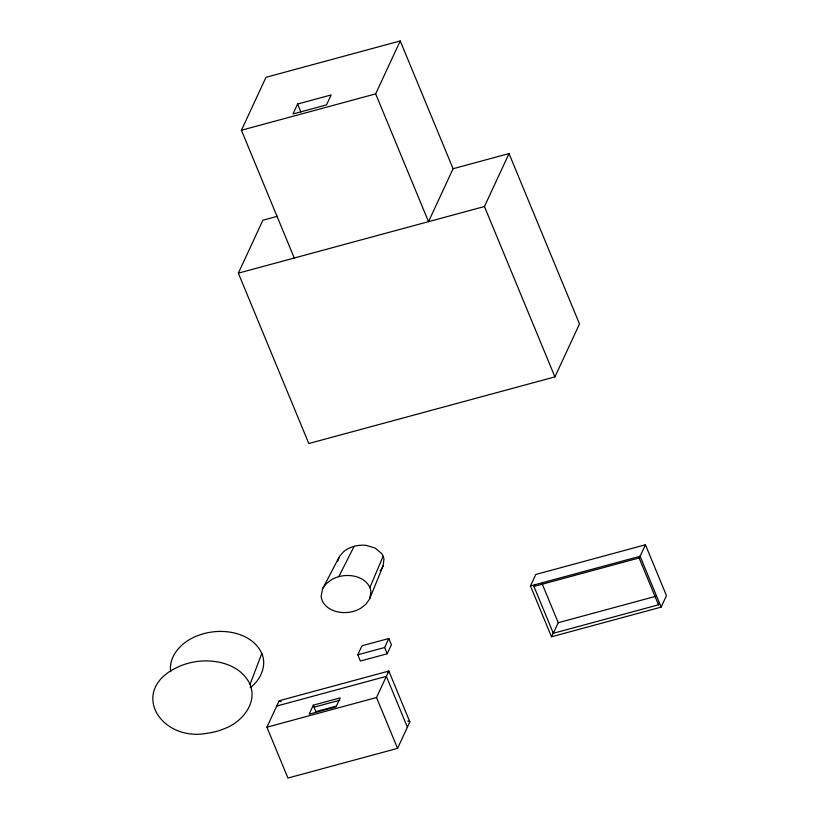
<?xml version="1.0" encoding="UTF-8"?>
<svg xmlns="http://www.w3.org/2000/svg" width="819" height="819" viewBox="0 0 819 819"><rect width="100%" height="100%" fill="white"/><g stroke="black" fill="none" stroke-linecap="round" stroke-linejoin="round"><path stroke-width="1.23" d="M337.643 561.343L339.629 556.265L343.673 551.648A28.563 25.123 24.9 0 1 347.215 549.16L348.167 548.638A32.228 28.348 24.9 0 1 360.667 545.249L361.834 545.198A28.563 25.123 24.9 0 1 366.513 545.464L375.133 548.085L381.613 553.48A13.882 12.203 24.9 0 1 383.138 556.214A13.882 12.203 24.9 0 1 383.947 559.142L383.159 565.755L369.523 599.078L365.888 604.289L360.503 608.435A33.436 29.412 24.9 0 1 353.214 611.424A33.221 29.218 24.9 0 1 343.939 612.592C336.752 612.448 329.146 610.001 324.457 604.299A15.622 13.749 24.9 0 1 321.15 596.293L322.522 588.994L339.148 557.094M369.912 598.157L370.874 591.727A15.622 13.749 24.9 0 0 369.86 587.581A15.622 13.749 24.9 0 0 367.577 583.783C362.899 578.081 355.292 575.614 348.106 575.491A33.221 29.218 24.9 0 0 338.831 576.648A33.436 29.412 24.9 0 0 331.541 579.637L326.157 583.793L322.983 588.083M250.03 684.418C241.134 664.936 216.779 658.855 197.133 661.486A69.492 61.128 24.9 0 0 179.76 666.185C127.078 688.799 159.961 742.577 207.473 733.2A69.492 61.128 24.9 0 0 224.846 728.49C241.789 722.112 257.801 703.173 250.03 684.418L261.793 653.46C253.45 635.196 230.62 629.494 212.203 631.961A65.151 57.31 24.9 0 0 195.915 636.373C181.961 642.045 168.499 655.497 170.639 671.682M369.86 587.581L383.138 556.214M383.159 565.755L381.357 569.113M294.277 258.016L241.421 130.241L266.001 77.303L400.235 40.95L453.091 168.724L428.521 221.662L375.665 93.888L400.235 40.95M297.604 104.033L292.997 113.964L326.556 104.873L331.163 94.943L297.604 104.033L300.921 112.06M453.091 168.724L509.029 153.583L579.494 323.955L554.913 376.894L308.804 443.529L238.339 273.157L262.909 220.219L277.508 216.267M554.913 376.894L484.449 206.521L509.029 153.583M266.902 727.211L279.197 700.736L388.83 671.058L409.848 721.897L397.563 748.361L287.93 778.05L266.902 727.211L376.535 697.522L388.83 671.058L387.889 672.788M313.329 705.159L309.152 714.158L336.005 706.889L340.182 697.88L313.329 705.159L315.796 711.67L336.548 706.05M357.79 654.78L361.967 645.781L388.81 638.513L391.4 644.758L387.223 653.757L360.37 661.035L357.79 654.78L384.633 647.512L388.81 638.513M530.466 585.954L535.8 574.467L645.433 544.778L666.461 595.618L661.128 607.114L551.494 636.793L530.466 585.954L640.1 556.275L645.433 544.778M659.469 602.702L658.486 604.821L553.327 633.292L533.947 586.445L534.93 584.326M551.494 636.793L553.634 632.196M553.327 633.292L558.241 622.706L542.26 584.049M658.486 604.821L639.107 557.964L640.089 555.855M338.831 576.637L354.156 546.304M380.108 570.7L380.763 569.911M250.153 687.714C260.462 680.139 267.148 665.878 261.793 653.46M241.421 130.241L375.665 93.888M238.339 273.157L484.449 206.521M533.947 586.445L639.107 557.964M558.241 622.706L656.06 596.222M276.74 706.039L386.363 676.351L407.391 727.19M314.158 707.145L339.783 700.214M279.197 700.736L281.234 701.668M407.811 720.966L409.848 721.897M640.1 556.275L661.128 607.114M384.633 647.512L387.223 653.757M376.535 697.522L397.563 748.361"/></g></svg>
